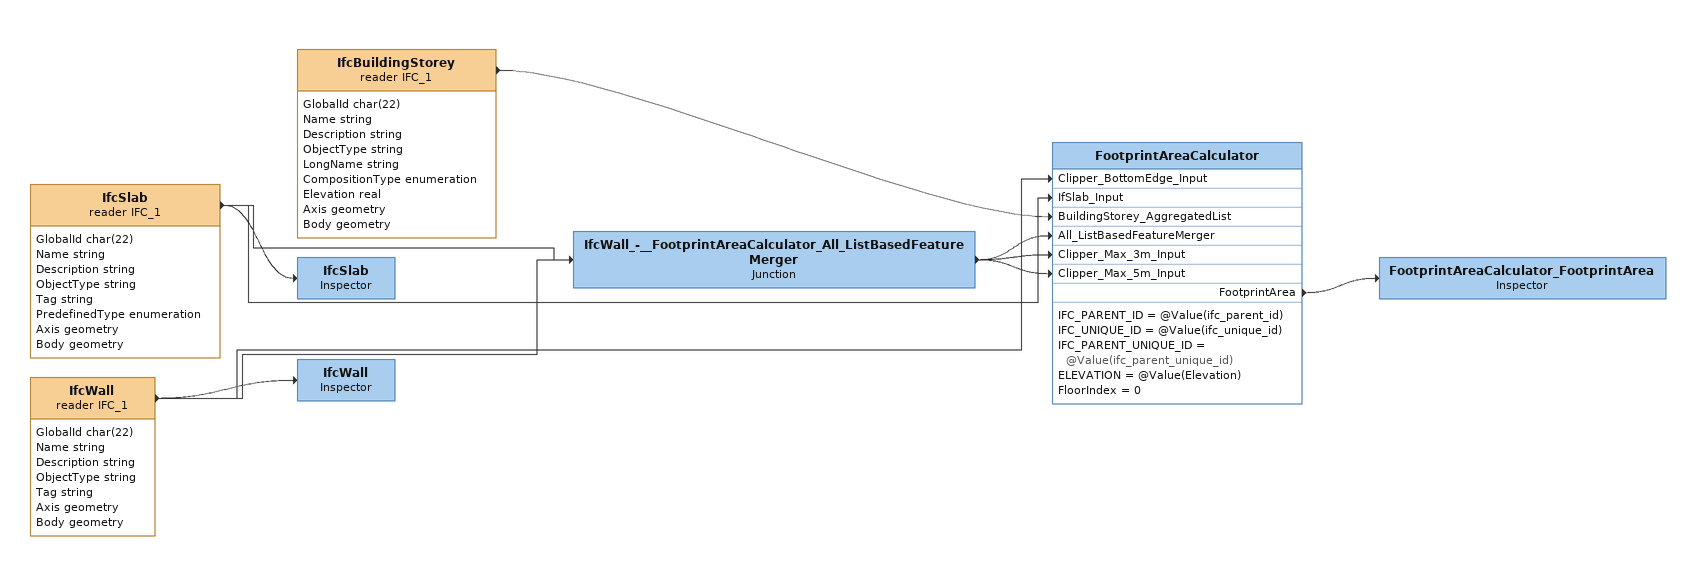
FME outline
IfcSlab (reader IFC_1)
    attributes: GlobalId char(22), Name string, Description string, ObjectType string, Tag string, PredefinedType enumeration, Axis geometry, Body geometry
    -> FootprintAreaCalculator [IfSlab_Input]
    -> IfcSlab
    -> IfcWall_-__FootprintAreaCalculator_All_ListBasedFeatureMerger
IfcSlab: Inspector
IfcWall (reader IFC_1)
    attributes: GlobalId char(22), Name string, Description string, ObjectType string, Tag string, Axis geometry, Body geometry
    -> FootprintAreaCalculator [Clipper_BottomEdge_Input]
    -> IfcWall_-__FootprintAreaCalculator_All_ListBasedFeatureMerger
    -> IfcWall
IfcWall_-__FootprintAreaCalculator_All_ListBasedFeatureMerger: Junction
    -> FootprintAreaCalculator [All_ListBasedFeatureMerger]
    -> FootprintAreaCalculator [Clipper_Max_3m_Input]
    -> FootprintAreaCalculator [Clipper_Max_5m_Input]
IfcWall: Inspector
IfcBuildingStorey (reader IFC_1)
    attributes: GlobalId char(22), Name string, Description string, ObjectType string, LongName string, CompositionType enumeration, Elevation real, Axis geometry, Body geometry
    -> FootprintAreaCalculator [BuildingStorey_AggregatedList]
FootprintAreaCalculator
    IFC_PARENT_ID = @Value(ifc_parent_id)
    IFC_UNIQUE_ID = @Value(ifc_unique_id)
    IFC_PARENT_UNIQUE_ID = @Value(ifc_parent_unique_id)
    ELEVATION = @Value(Elevation)
    FloorIndex = 0
    FootprintArea -> FootprintAreaCalculator_FootprintArea
FootprintAreaCalculator_FootprintArea: Inspector
